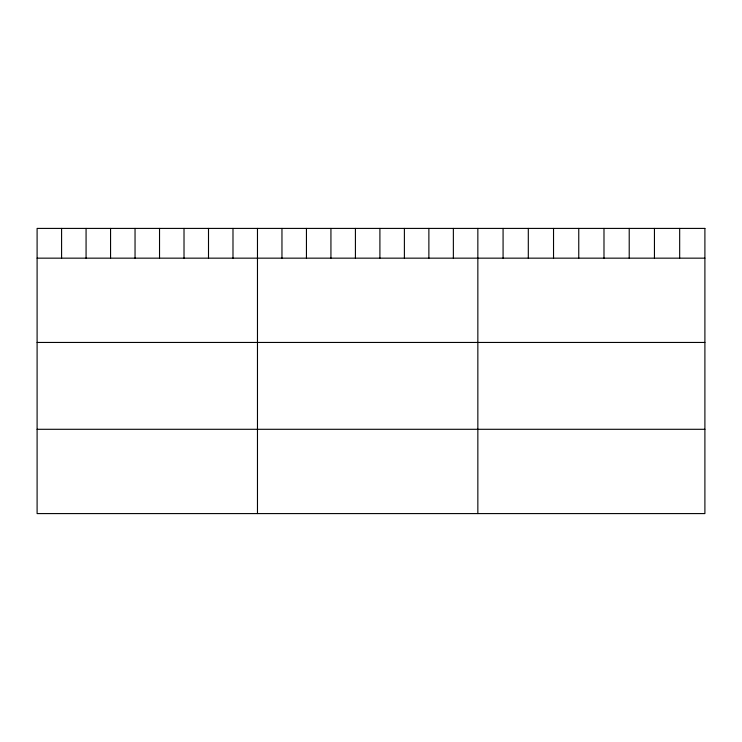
<?xml version="1.0" encoding="UTF-8"?>
<svg xmlns="http://www.w3.org/2000/svg" width="742" height="742" viewBox="0 0 742 742"><rect width="100%" height="100%" fill="white"/><g stroke="black" fill="none" stroke-linecap="round" stroke-linejoin="round"><path stroke-width="1.11" d="M37.1 258.16L704.9 258.16M37.1 342.452L704.9 342.452M37.1 429.293L704.9 429.293M679.672 228.415L679.672 258.16M654.444 228.415L654.444 258.16M629.216 228.415L629.216 258.16M603.988 228.415L603.988 258.16M578.76 228.415L578.76 258.16M553.532 228.415L553.532 258.16M528.304 228.415L528.304 258.16M503.076 228.415L503.076 258.16M477.848 228.415L477.848 513.585M453.362 228.415L453.362 258.16M428.876 228.415L428.876 258.16M404.39 228.415L404.39 258.16M379.904 228.415L379.904 258.16M355.418 228.415L355.418 258.16M330.932 228.415L330.932 258.16M306.446 228.415L306.446 258.16M281.96 228.415L281.96 258.16M257.474 228.415L257.474 513.585M232.988 228.415L232.988 258.16M208.502 228.415L208.502 258.16M184.016 228.415L184.016 258.16M159.53 228.415L159.53 258.16M135.044 228.415L135.044 258.16M110.558 228.415L110.558 258.16M86.072 228.415L86.072 258.16M61.586 228.415L61.586 258.16M704.9 228.415L37.1 228.415L37.1 513.585L704.9 513.585L704.9 228.415"/></g></svg>
